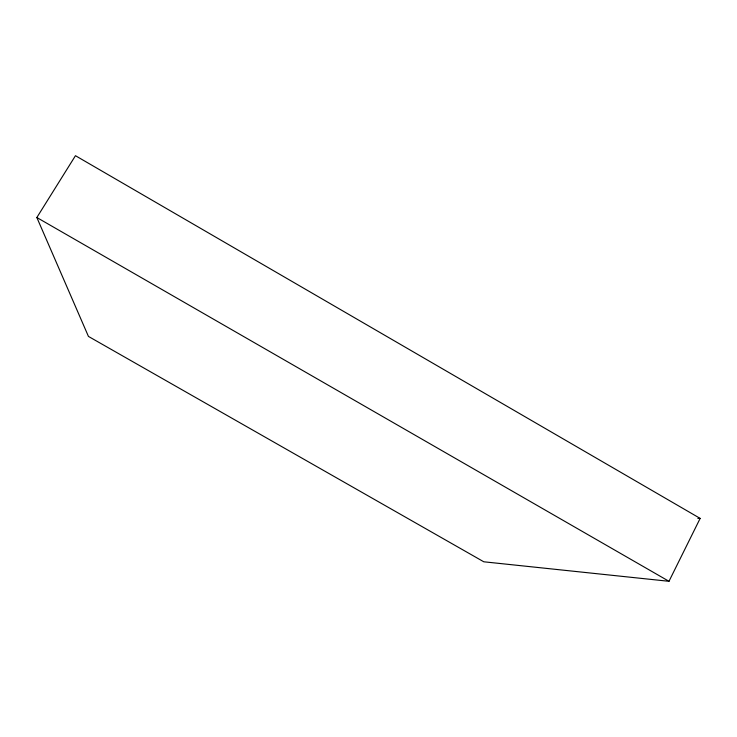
<?xml version="1.0" encoding="UTF-8"?>
<svg xmlns="http://www.w3.org/2000/svg" width="737" height="737" viewBox="0 0 737 737"><rect width="100%" height="100%" fill="white"/><g stroke="black" fill="none" stroke-linecap="round" stroke-linejoin="round"><path stroke-width="1.11" d="M668.984 581.3L700.15 518.406L75.46 155.7L36.85 217.516L88.44 336.413L483.785 561.787L668.984 581.3L36.85 217.516M697.847 518.443L700.15 518.406"/></g></svg>
